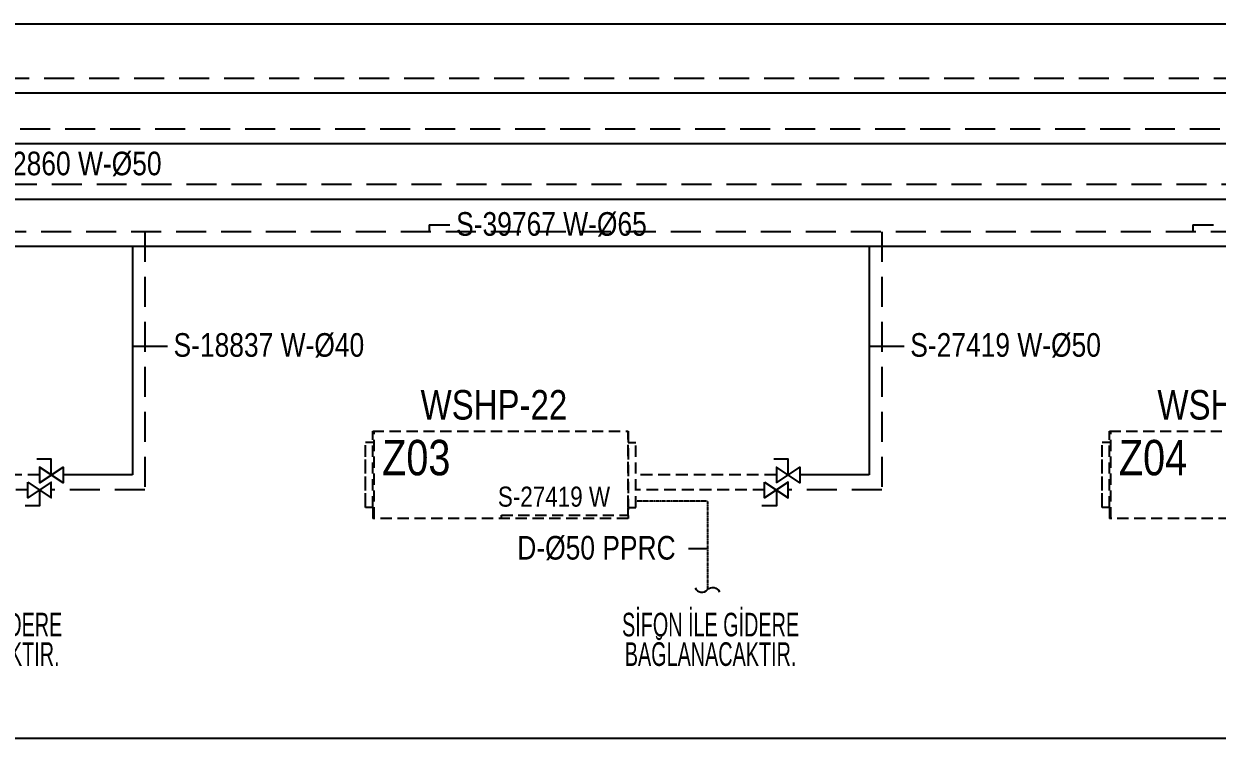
# Model space of a CAD drawing. Header units: centimetres. Extents: x 221889 to 261255, y -30032 to -21832.
# Drawn here: x 235938 to 236948, y -27020 to -26415 of the extents above; entities that cross this region are included whole.
import ezdxf
from ezdxf.enums import TextEntityAlignment as Align

# ---------------------------------------------------------------- set-up
doc = ezdxf.new("R2010")
doc.units = ezdxf.units.CM
doc.header["$LTSCALE"] = 0.2
for name, pattern in [('DASHED', [75, 50, -25]), ('DASHEDX2', [38.1, 25.4, -12.7]), ('Hidden', [0.714375, 0.47625, -0.238125])]:
    doc.linetypes.add(name, pattern=pattern)
doc.layers.get('0').update_dxf_attribs({"color": 252})
for name, color, linetype, lineweight in [('T-DRENAJ', 40, 'Hidden', 30), ('T-MAHAL', 120, 'Continuous', 15), ('T-SOGUTMA', 4, 'Continuous', 30), ('T-STEXT', 181, 'Continuous', 15), ('T-VANA', 135, 'Continuous', 25), ('T-WSHP-BORUSU', 30, 'Continuous', 30)]:
    doc.layers.add(name, color=color, linetype=linetype, lineweight=lineweight)
for name, color, linetype in [('T-DTEXT', 9, 'Continuous'), ('T-FC-NUMARA', 62, 'Continuous'), ('T-SOGUTMA-TOPLAMA', 120, 'Continuous'), ('T-TEXT', 85, 'Continuous'), ('T-WSHP', 252, 'Hidden')]:
    doc.layers.add(name, color=color, linetype=linetype)
doc.styles.add('ARIAL', font='arial.ttf')
doc.styles.add('LUCIDASANS', font='arial.ttf', dxfattribs={"width": 0.8})

# ---------------------------------------------------------------- blocks, each defined once
blk = doc.blocks.new('FANCOIL-DWD')
at = {"linetype": 'ByBlock', "ltscale": 100}
for p, q in [((-108.1, -71.5), (-108.1, -7)), ((-108.1, -7), (108.1, -7)), ((-106.8, -80.9), (-106.8, -7)), ((108.1, -7), (108.1, -80.9)), ((108.1, -14.1), (108.1, -7.7)), ((-114.3, -71.5), (-114.3, -16.4)), ((-108.1, -16.4), (-114.3, -16.4)), ((-114.3, -69.1), (-114.3, -18.8)), ((108.1, -16.4), (114.6, -16.4)), ((108.1, -71), (108.1, -16.9)), ((114.6, -71.5), (114.6, -16.4)), ((-108.1, -71.5), (-114.3, -71.5)), ((-108.1, -71.5), (-108.1, -80.9)), ((0.9, -80.9), (0.9, -78.2)), ((0.9, -78.2), (108.1, -78.2)), ((108.1, -78), (108.1, -71.5)), ((108.1, -71.5), (114.6, -71.5)), ((108.1, -80.9), (-108.1, -80.9))]:
    blk.add_line(p, q, dxfattribs=at)
blk = doc.blocks.new('Z1')
at = {"linetype": 'Continuous'}
blk.add_lwpolyline([(-5, 0), (-5, 6.7), (-11.1, 6.7)], dxfattribs=at)
blk.add_lwpolyline([(-10, -3.33), (0, 3.33), (0, -3.33), (-10, 3.33)], close=True, dxfattribs=at)
blk = doc.blocks.new('Kesme')
blk.add_lwpolyline([(-21.5, -0.2, 0.576786), (-4.8, -2.7, -0.54493), (11.3, -5.9)], format="xyb")

msp = doc.modelspace()

# ---------------------------------------------------------------- linework, layer by layer
at = {"layer": 'T-DRENAJ', "color": 252, "lineweight": -3}
for q in [(236455.7, -26818.8, 0), (236516.5, -26893.7, 0)]:
    msp.add_line((236516.5, -26818.8, 0), q, dxfattribs=at)
at = {"layer": 'T-DTEXT', "lineweight": -3}
msp.add_line((236500.3, -26858.9, 0), (236516.5, -26858.9, 0), dxfattribs=at)
at = {"layer": 'T-SOGUTMA', "color": 252, "linetype": 'DASHED', "lineweight": -3}
for p, q in [((235950.8, -26796.6), (235831.8, -26796.6)), ((236574.8, -26796.6), (236455.7, -26796.6)), ((235940.8, -26809.3), (235831.8, -26809.3)), ((236564.8, -26809.3), (236455.7, -26809.3))]:
    msp.add_line(p, q, dxfattribs=at)
at = {"layer": 'T-SOGUTMA-TOPLAMA', "lineweight": -3}
for p, q in [((236280.9, -26584.9, 0), (236298.3, -26584.9, 0)), ((236280.9, -26584.9, 0), (236280.9, -26590.7)), ((236927.5, -26584.9, 0), (236945, -26584.9, 0)), ((236927.5, -26584.9, 0), (236927.5, -26590.7)), ((236029.5, -26687.4), (236059.1, -26687.4)), ((236653.4, -26687.4), (236683, -26687.4))]:
    msp.add_line(p, q, dxfattribs=at)
at = {"layer": 'T-TEXT', "color": 7}
for p, q in [((222949.4, -26414.5), (255397.7, -26414.5)), ((222949.4, -27019.5), (255397.7, -27019.5))]:
    msp.add_line(p, q, dxfattribs=at)
at = {"layer": 'T-WSHP-BORUSU', "linetype": 'DASHEDX2', "lineweight": -3, "ltscale": 5}
for p, q in [((237770.9, -26460.7, 0), (224795.6, -26460.7, 0)), ((237636.3, -26503.7, 0), (225419.6, -26503.7, 0)), ((237548.6, -26550.7, 0), (226681.2, -26550.7)), ((237463.4, -26590.7, 0), (234792.3, -26590.7)), ((236040.1, -26590.7), (236040.1, -26809.3)), ((236664, -26590.7), (236664, -26809.3)), ((236040.1, -26809.3), (235960.8, -26809.3)), ((236664, -26809.3), (236584.8, -26809.3))]:
    msp.add_line(p, q, dxfattribs=at)
at = {"layer": 'T-WSHP-BORUSU', "lineweight": -3, "ltscale": 0.5}
for p, q in [((237801.1, -26473.2, 0), (224785, -26473.2, 0)), ((237646.9, -26516.2, 0), (225408.9, -26516.2, 0)), ((237559.2, -26563.2, 0), (226670.6, -26563.2)), ((237474, -26603.2, 0), (234781.6, -26603.2, 0)), ((236029.5, -26603.2), (236029.5, -26796.6)), ((236653.4, -26603.2), (236653.4, -26796.6)), ((236029.5, -26796.6), (235970.8, -26796.6)), ((236653.4, -26796.6), (236594.8, -26796.6))]:
    msp.add_line(p, q, dxfattribs=at)

# ---------------------------------------------------------------- block references
at = {"layer": 'T-DTEXT', "lineweight": -3, "xscale": 0.625, "yscale": 0.625, "zscale": 0.625}
msp.add_blockref('Kesme', (236519.5, -26892, 0), dxfattribs=at)
at = {"layer": 'T-VANA', "lineweight": -3, "xscale": 2, "yscale": 2, "zscale": 2}
for p in [(235970.8, -26796.6), (236594.8, -26796.6)]:
    msp.add_blockref('Z1', p, dxfattribs=at)
at = {"layer": 'T-VANA', "lineweight": -3, "xscale": -2, "yscale": 2, "zscale": 2, "rotation": 180}
for p in [(235960.8, -26809.3), (236584.8, -26809.3)]:
    msp.add_blockref('Z1', p, dxfattribs=at)
at = {"layer": 'T-WSHP', "lineweight": -3}
for p in [(236341.1, -26752.6, 0), (236965, -26752.6, 0)]:
    msp.add_blockref('FANCOIL-DWD', p, dxfattribs=at)

# ---------------------------------------------------------------- texts
at = {"layer": 'T-DTEXT', "lineweight": -3, "style": 'LUCIDASANS', "width": 0.8}
msp.add_text('D-%%C50 PPRC', height=20, dxfattribs=at).set_placement((236355.4, -26868.3, 0))
at = {"layer": 'T-DTEXT', "lineweight": -3, "char_height": 20, "width": 159.171, "attachment_point": 5, "line_spacing_factor": 0.748961, "style": 'LUCIDASANS'}
for insert in [(235895.1, -26936, 0), (236519.1, -26936, 0)]:
    msp.add_mtext('{\\W0.6;SİFON İLE GİDERE BAĞLANACAKTIR.}', dxfattribs=dict(at, insert=insert))
at = {"layer": 'T-FC-NUMARA', "color": 2, "lineweight": -3, "ltscale": 0.5, "style": 'ARIAL', "width": 0.8}
for s, p in [('WSHP-22', (236335.6, -26737.2, 0)), ('WSHP-15', (236959.6, -26737.2, 0))]:
    msp.add_text(s, height=25, dxfattribs=at).set_placement(p, align=Align.MIDDLE_CENTER)
at = {"layer": 'T-MAHAL', "lineweight": -3, "style": 'LUCIDASANS', "width": 0.8}
for s, p in [('Z03', (236241, -26796.9, 0)), ('Z04', (236864.9, -26796.9, 0))]:
    msp.add_text(s, height=30, dxfattribs=at).set_placement(p)
at = {"layer": 'T-SOGUTMA-TOPLAMA', "lineweight": -3, "style": 'ARIAL', "width": 0.8}
for s, p in [('S-32860 W-%%C50', (235892.7, -26542.8, 0)), ('S-39767 W-%%C65', (236303.6, -26594, 0)), ('S-18837 W-%%C40', (236064.3, -26696.5)), ('S-27419 W-%%C50', (236688.2, -26696.5))]:
    msp.add_text(s, height=20, dxfattribs=at).set_placement(p)
at = {"layer": 'T-STEXT', "color": 2, "lineweight": -3, "style": 'ARIAL', "width": 0.8}
msp.add_text('S-27419 W', height=17, dxfattribs=at).set_placement((236434, -26823.5, 0), align=Align.RIGHT)

doc.saveas('drawing.dxf')
